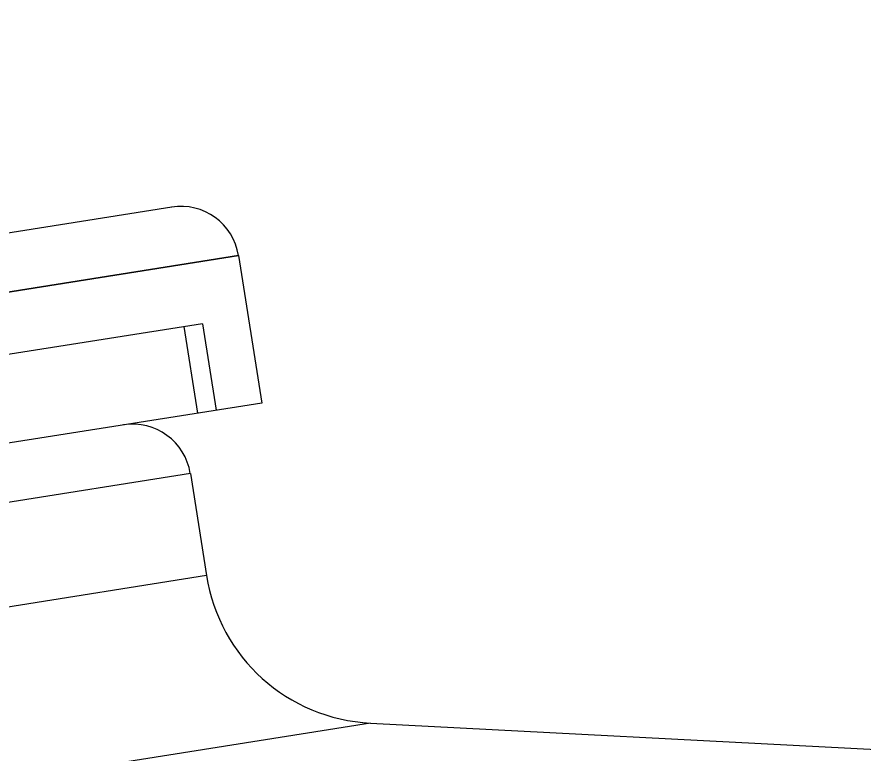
# Model space of a CAD drawing. Header units: millimetres. Extents: x 89051 to 218395, y -330386 to -125649.
# Drawn here: x 91379.5 to 91408.48, y -126597.22 to -126572.01 of the extents above; entities that cross this region are included whole.
import ezdxf

# ---------------------------------------------------------------- set-up
doc = ezdxf.new("R2010")
doc.units = ezdxf.units.MM
doc.header["$LTSCALE"] = 13
doc.linetypes.add('CENTER', pattern=[50.8, 31.75, -6.35, 6.35, -6.35])
doc.linetypes.add('HIDDEN', pattern=[9.525, 6.35, -3.175])
doc.layers.get('0').update_dxf_attribs({"color": 1, "linetype": 'CENTER'})
doc.layers.add('标注、文本', color=3, linetype='Continuous', lineweight=25)
doc.styles.get("Standard").update_dxf_attribs({"font": 'gbenor.shx', "bigfont": 'gbcbig.shx'})
doc.dimstyles.new('1-15', dxfattribs={"dimscale": 20, "dimtxt": 3.5, "dimasz": 2, "dimexe": 1.5, "dimexo": 0.5, "dimgap": 0.5, "dimtad": 1, "dimtoh": 1, "dimdec": 1, "dimdsep": 46, "dimtxsty": 'Standard', "dimcen": 2.5, "dimclrd": 3, "dimclre": 3, "dimclrt": 3, "dimadec": 0, "dimazin": 2, "dimtfac": 1, "dimtdec": 1, "dimtmove": 0, "dimatfit": 2, "dimfxl": 1, "dimarcsym": 0})

# ---------------------------------------------------------------- blocks, each defined once
blk = doc.blocks.new('125506')
at = {"color": 7, "linetype": 'Continuous', "lineweight": 15}
for p, q in [((72073.331, -123522.221), (72046.696, -123526.439)), ((72074.856, -123523.329), (72075.389, -123526.694)), ((72075.389, -123526.694), (72046.121, -123531.329)), ((72073.757, -123528.302), (72074.127, -123530.633)), ((72077.868, -123534.002), (72100.629, -123535.195))]:
    blk.add_line(p, q, dxfattribs=at)
at = {"color": 8, "linetype": 'Continuous', "lineweight": 15}
for p, q in [((72074.856, -123523.329), (72045.588, -123527.965)), ((72073.757, -123528.302), (72048.17, -123532.355)), ((72074.127, -123530.633), (72048.539, -123534.686)), ((72077.868, -123534.002), (72046.022, -123539.046))]:
    blk.add_line(p, q, dxfattribs=at)
at = {"color": 7, "linetype": 'HIDDEN', "lineweight": 0}
for p, q in [((72045.588, -123527.965), (72074.856, -123523.329)), ((72074.033, -123524.884), (72046.851, -123529.189)), ((72074.033, -123524.884), (72074.345, -123526.859)), ((72073.611, -123524.95), (72073.924, -123526.926))]:
    blk.add_line(p, q, dxfattribs=at)
at = {"color": 7, "linetype": 'Continuous', "lineweight": 15}
for centre, radius, start, end in [((72073.539, -123523.537), 1.333, 9, 99), ((72072.44, -123528.511), 1.333, 9, 99), ((72078.077, -123530.008), 4, 189, 267)]:
    blk.add_arc(centre, radius, start, end, dxfattribs=at)
blk = doc.blocks.new('*D522')
at = {"layer": 'Defpoints', "color": 0, "transparency": 16777216}
for p in [(91365.792, -126451.163), (91408.792, -126524.816), (91359.296, -126547.55), (91408.164, -126855.335), (91408.792, -126859.301)]:
    blk.add_point(p, dxfattribs=at)
at = {"layer": '标注、文本', "color": 3, "lineweight": -2, "transparency": 16777216}
for p, q in [((91408.792, -126514.816), (91408.792, -126418.904)), ((91357.728, -126537.673), (91339.735, -126424.352)), ((91488.412, -126456.702), (91609.161, -126456.702))]:
    blk.add_line(p, q, dxfattribs=at)
for start, end in [(90, 99.02178), (78.81313, 90), (78.82646, 84.41323), (104.60855, 110.19531)]:
    blk.add_arc((91408.792, -126859.292), 410.387, start, end, dxfattribs=at)
at = {"layer": '标注、文本', "color": 3, "transparency": 16777216}
for points in [[(91448.42, -126457.512), (91449.07, -126444.195), (91408.792, -126448.904)], [(91303.922, -126455.646), (91306.652, -126468.697), (91344.44, -126453.981)]]:
    blk.add_solid(points, dxfattribs=at)
at = {"layer": '标注、文本', "color": 3, "transparency": 16777216, "insert": (91568.786, -126411.702), "char_height": 70, "attachment_point": 5}
blk.add_mtext('9°', dxfattribs=at)

msp = doc.modelspace()

# ---------------------------------------------------------------- block references
at = {"layer": '标注、文本', "xscale": 1.5, "yscale": 1.5, "zscale": 1.5}
msp.add_blockref('125506', (-16725.197, 58704.808), dxfattribs=at)

# ---------------------------------------------------------------- dimensions: what is measured, and where the dimension line sits
at = {"layer": '标注、文本'}
dim = msp.add_angular_dim_2l(base=(91365.792, -126451.163), line1=((91408.792, -126859.301), (91408.792, -126524.816)), line2=((91408.164, -126855.335), (91359.296, -126547.55)), dimstyle='1-15', dxfattribs=at)
dim.commit()
dim.dimension.update_dxf_attribs({"geometry": '*D522', "text_midpoint": (91568.786, -126411.702)})

doc.saveas('drawing.dxf')
